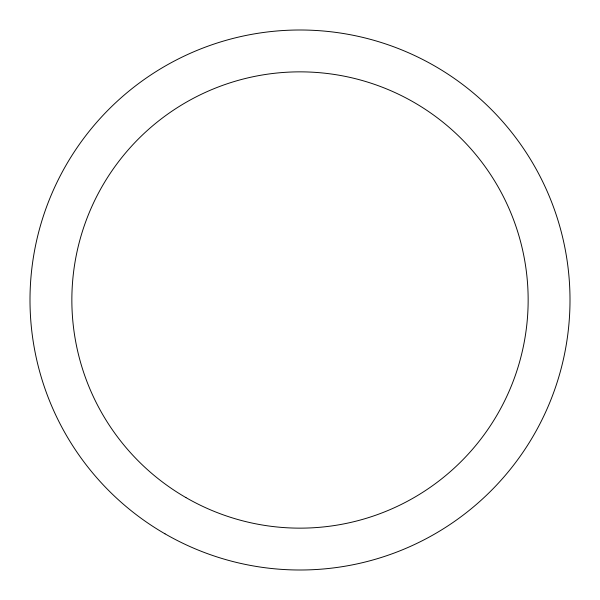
<?xml version="1.0" encoding="UTF-8"?>
<svg xmlns="http://www.w3.org/2000/svg" width="600" height="600" viewBox="0 0 600 600"><rect width="100%" height="100%" fill="white"/><g stroke="black" fill="none" stroke-linecap="round" stroke-linejoin="round"><path stroke-width="0.9" d="M165 533.827A270 270 0 0 0 570 300A270 270 0 0 0 165 66.172A270 270 0 0 0 165 533.827M185.925 497.58A228.15 228.15 0 0 0 528.15 300A228.15 228.15 0 0 0 185.925 102.42A228.15 228.15 0 0 0 185.925 497.58"/></g></svg>
